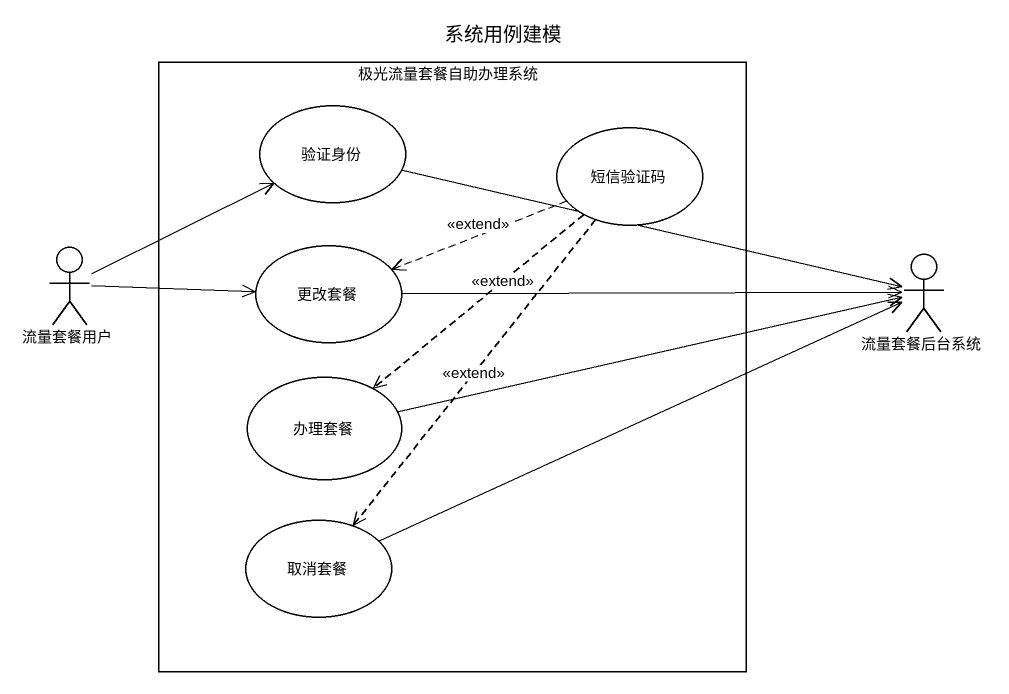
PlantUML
@startuml
title 系统用例建模
rectangle 极光流量套餐自助办理系统 {
  usecase 验证身份
  usecase 短信验证码
  usecase 更改套餐
  usecase 办理套餐
  usecase 取消套餐
}
actor 流量套餐用户
actor 流量套餐后台系统
验证身份 -right-> 流量套餐后台系统
短信验证码 .left.> 更改套餐 : <<extend>>
短信验证码 ..> 办理套餐 : <<extend>>
短信验证码 ..> 取消套餐 : <<extend>>
流量套餐用户 -right-> 验证身份
流量套餐用户 -right-> 更改套餐
更改套餐 -right-> 流量套餐后台系统
办理套餐 -right-> 流量套餐后台系统
取消套餐 -right-> 流量套餐后台系统
@enduml
